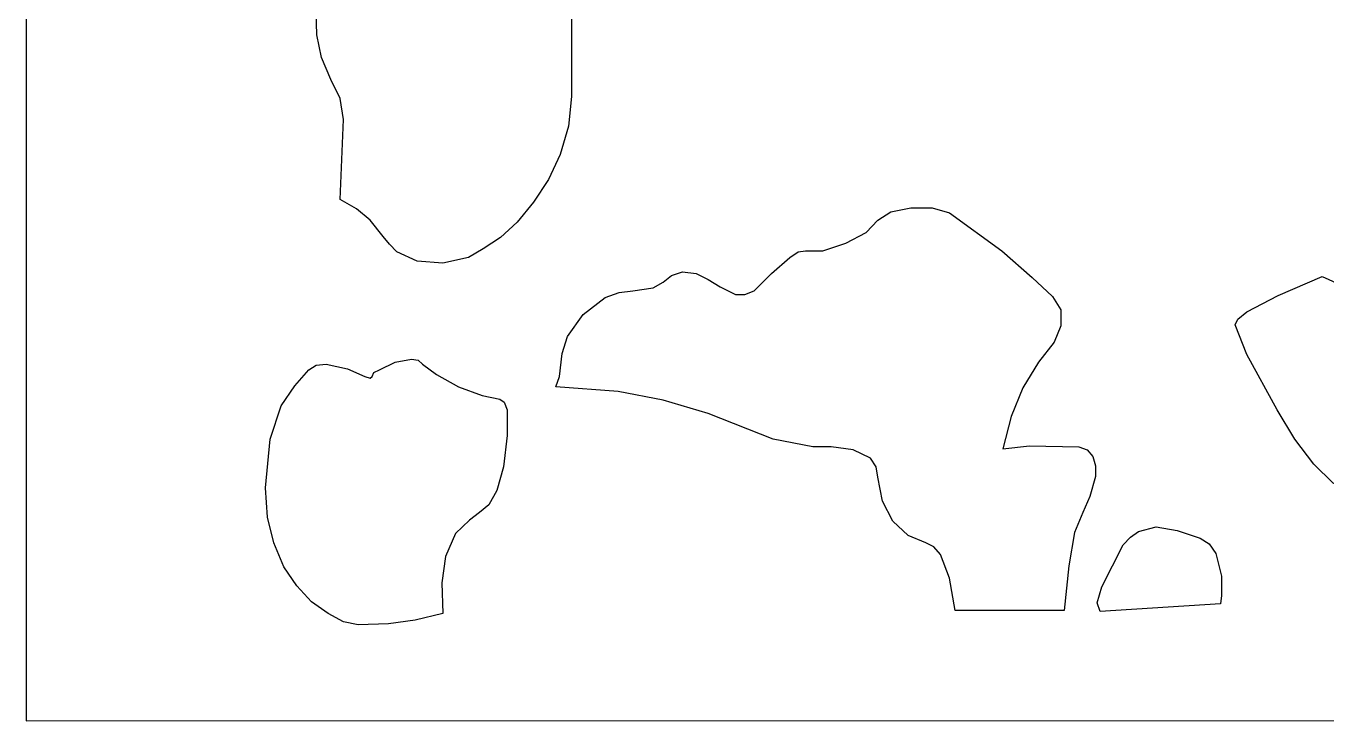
# Model space of a CAD drawing. Header units: centimetres. Extents: x -1.43 to 1.43, y -4.33 to 4.33.
# Drawn here: x -1.428 to 0.061, y -4.331 to -3.536 of the extents above; entities that cross this region are included whole.
import ezdxf

# ---------------------------------------------------------------- set-up
doc = ezdxf.new("R2010")
doc.units = ezdxf.units.CM
doc.header["$MEASUREMENT"] = 0
doc.layers.add('Layer 1', color=7, linetype='Continuous')

msp = doc.modelspace()

# ---------------------------------------------------------------- linework, layer by layer
at = {"layer": 'Layer 1', "color": 142}
for points, knots in [([(1.42781, -4.33099), (1.42781, -4.33099), (-1.42782, -4.33143), (-1.42782, -4.33143), (-1.42782, -4.33143), (-1.42782, -4.33143), (-1.42782, 4.33143), (-1.42782, 4.33143), (-1.42782, 4.33143), (-1.42782, 4.33143), (1.42781, 4.33143), (1.42781, 4.33143), (1.42781, 4.33143), (1.42781, 4.33143), (1.42781, -4.33099), (1.42781, -4.33099)], [0, 0, 0, 0, 0.2, 0.2, 0.2, 0.2, 0.4, 0.4, 0.4, 0.4, 0.6, 0.6, 0.6, 0.6, 1, 1, 1, 1]), ([(-1.06848, -3.73471), (-1.06848, -3.73471), (-1.0496, -3.74562), (-1.0496, -3.74562), (-1.0496, -3.74562), (-1.0496, -3.74562), (-1.0339, -3.75867), (-1.0339, -3.75867), (-1.0339, -3.75867), (-1.0339, -3.75867), (-1.01914, -3.77722), (-1.01914, -3.77722), (-1.01914, -3.77722), (-1.01914, -3.77722), (-1.01169, -3.78592), (-1.01169, -3.78592), (-1.01169, -3.78592), (-1.01169, -3.78592), (-1.00344, -3.79462), (-1.00344, -3.79462), (-1.00344, -3.79462), (-1.00344, -3.79462), (-0.98028, -3.80554), (-0.98028, -3.80554), (-0.98028, -3.80554), (-0.98028, -3.80554), (-0.95077, -3.80767), (-0.95077, -3.80767), (-0.95077, -3.80767), (-0.95077, -3.80767), (-0.92142, -3.8011), (-0.92142, -3.8011), (-0.92142, -3.8011), (-0.92142, -3.8011), (-0.9046, -3.79133), (-0.9046, -3.79133), (-0.9046, -3.79133), (-0.9046, -3.79133), (-0.88461, -3.77829), (-0.88461, -3.77829), (-0.88461, -3.77829), (-0.88461, -3.77829), (-0.86573, -3.76089), (-0.86573, -3.76089), (-0.86573, -3.76089), (-0.86573, -3.76089), (-0.84685, -3.73799), (-0.84685, -3.73799), (-0.84685, -3.73799), (-0.84685, -3.73799), (-0.83004, -3.71181), (-0.83004, -3.71181), (-0.83004, -3.71181), (-0.83004, -3.71181), (-0.81639, -3.68349), (-0.81639, -3.68349), (-0.81639, -3.68349), (-0.81639, -3.68349), (-0.80688, -3.65083), (-0.80688, -3.65083), (-0.80688, -3.65083), (-0.80688, -3.65083), (-0.8037, -3.6171), (-0.8037, -3.6171), (-0.8037, -3.6171), (-0.8037, -3.6171), (-0.8037, -3.4679), (-0.8037, -3.4679), (-0.8037, -3.4679), (-0.8037, -3.4679), (-0.80799, -3.43417), (-0.80799, -3.43417), (-0.80799, -3.43417), (-0.80799, -3.43417), (-0.81957, -3.40044), (-0.81957, -3.40044), (-0.81957, -3.40044), (-0.81957, -3.40044), (-0.83004, -3.38739), (-0.83004, -3.38739), (-0.83004, -3.38739), (-0.83004, -3.38739), (-0.84051, -3.37754), (-0.84051, -3.37754), (-0.84051, -3.37754), (-0.84051, -3.37754), (-0.85304, -3.37541), (-0.85304, -3.37541), (-0.85304, -3.37541), (-0.85304, -3.37541), (-0.8678, -3.38083), (-0.8678, -3.38083), (-0.8678, -3.38083), (-0.8678, -3.38083), (-0.90254, -3.40151), (-0.90254, -3.40151), (-0.90254, -3.40151), (-0.90254, -3.40151), (-0.93823, -3.41455), (-0.93823, -3.41455), (-0.93823, -3.41455), (-0.93823, -3.41455), (-0.97187, -3.41677), (-0.97187, -3.41677), (-0.97187, -3.41677), (-0.97187, -3.41677), (-0.98551, -3.41349), (-0.98551, -3.41349), (-0.98551, -3.41349), (-0.98551, -3.41349), (-0.99598, -3.40586), (-0.99598, -3.40586), (-0.99598, -3.40586), (-0.99598, -3.40586), (-1.00867, -3.39716), (-1.00867, -3.39716), (-1.00867, -3.39716), (-1.00867, -3.39716), (-1.02327, -3.39059), (-1.02327, -3.39059), (-1.02327, -3.39059), (-1.02327, -3.39059), (-1.0569, -3.38739), (-1.0569, -3.38739), (-1.0569, -3.38739), (-1.0569, -3.38739), (-1.07277, -3.38952), (-1.07277, -3.38952), (-1.07277, -3.38952), (-1.07277, -3.38952), (-1.0853, -3.39494), (-1.0853, -3.39494), (-1.0853, -3.39494), (-1.0853, -3.39494), (-1.09577, -3.40257), (-1.09577, -3.40257), (-1.09577, -3.40257), (-1.09577, -3.40257), (-1.09894, -3.41349), (-1.09894, -3.41349), (-1.09894, -3.41349), (-1.09894, -3.41349), (-1.09482, -3.54636), (-1.09482, -3.54636), (-1.09482, -3.54636), (-1.09482, -3.54636), (-1.08958, -3.57246), (-1.08958, -3.57246), (-1.08958, -3.57246), (-1.08958, -3.57246), (-1.07895, -3.59749), (-1.07895, -3.59749), (-1.07895, -3.59749), (-1.07895, -3.59749), (-1.06848, -3.61932), (-1.06848, -3.61932), (-1.06848, -3.61932), (-1.06848, -3.61932), (-1.06436, -3.64329), (-1.06436, -3.64329), (-1.06436, -3.64329), (-1.06436, -3.64329), (-1.06848, -3.73471), (-1.06848, -3.73471)], [0, 0, 0, 0, 0.0238095, 0.0238095, 0.0238095, 0.0238095, 0.047619, 0.047619, 0.047619, 0.047619, 0.0714286, 0.0714286, 0.0714286, 0.0714286, 0.0952381, 0.0952381, 0.0952381, 0.0952381, 0.1190476, 0.1190476, 0.1190476, 0.1190476, 0.1428571, 0.1428571, 0.1428571, 0.1428571, 0.1666667, 0.1666667, 0.1666667, 0.1666667, 0.1904762, 0.1904762, 0.1904762, 0.1904762, 0.2142857, 0.2142857, 0.2142857, 0.2142857, 0.2380952, 0.2380952, 0.2380952, 0.2380952, 0.2619048, 0.2619048, 0.2619048, 0.2619048, 0.2857143, 0.2857143, 0.2857143, 0.2857143, 0.3095238, 0.3095238, 0.3095238, 0.3095238, 0.3333333, 0.3333333, 0.3333333, 0.3333333, 0.3571429, 0.3571429, 0.3571429, 0.3571429, 0.3809524, 0.3809524, 0.3809524, 0.3809524, 0.4047619, 0.4047619, 0.4047619, 0.4047619, 0.4285714, 0.4285714, 0.4285714, 0.4285714, 0.452381, 0.452381, 0.452381, 0.452381, 0.4761905, 0.4761905, 0.4761905, 0.4761905, 0.5, 0.5, 0.5, 0.5, 0.5238095, 0.5238095, 0.5238095, 0.5238095, 0.547619, 0.547619, 0.547619, 0.547619, 0.5714286, 0.5714286, 0.5714286, 0.5714286, 0.5952381, 0.5952381, 0.5952381, 0.5952381, 0.6190476, 0.6190476, 0.6190476, 0.6190476, 0.6428571, 0.6428571, 0.6428571, 0.6428571, 0.6666667, 0.6666667, 0.6666667, 0.6666667, 0.6904762, 0.6904762, 0.6904762, 0.6904762, 0.7142857, 0.7142857, 0.7142857, 0.7142857, 0.7380952, 0.7380952, 0.7380952, 0.7380952, 0.7619048, 0.7619048, 0.7619048, 0.7619048, 0.7857143, 0.7857143, 0.7857143, 0.7857143, 0.8095238, 0.8095238, 0.8095238, 0.8095238, 0.8333333, 0.8333333, 0.8333333, 0.8333333, 0.8571429, 0.8571429, 0.8571429, 0.8571429, 0.8809524, 0.8809524, 0.8809524, 0.8809524, 0.9047619, 0.9047619, 0.9047619, 0.9047619, 0.9285714, 0.9285714, 0.9285714, 0.9285714, 0.952381, 0.952381, 0.952381, 0.952381, 1, 1, 1, 1]), ([(-0.82163, -3.94924), (-0.82163, -3.94924), (-0.75008, -3.95465), (-0.75008, -3.95465), (-0.75008, -3.95465), (-0.75008, -3.95465), (-0.69868, -3.9645), (-0.69868, -3.9645), (-0.69868, -3.9645), (-0.69868, -3.9645), (-0.64712, -3.97968), (-0.64712, -3.97968), (-0.64712, -3.97968), (-0.64712, -3.97968), (-0.57256, -4.00915), (-0.57256, -4.00915), (-0.57256, -4.00915), (-0.57256, -4.00915), (-0.5275, -4.01785), (-0.5275, -4.01785), (-0.5275, -4.01785), (-0.5275, -4.01785), (-0.5064, -4.01785), (-0.5064, -4.01785), (-0.5064, -4.01785), (-0.5064, -4.01785), (-0.48118, -4.02113), (-0.48118, -4.02113), (-0.48118, -4.02113), (-0.48118, -4.02113), (-0.46119, -4.03089), (-0.46119, -4.03089), (-0.46119, -4.03089), (-0.46119, -4.03089), (-0.455, -4.04066), (-0.455, -4.04066), (-0.455, -4.04066), (-0.455, -4.04066), (-0.45278, -4.05264), (-0.45278, -4.05264), (-0.45278, -4.05264), (-0.45278, -4.05264), (-0.44754, -4.07989), (-0.44754, -4.07989), (-0.44754, -4.07989), (-0.44754, -4.07989), (-0.43596, -4.10279), (-0.43596, -4.10279), (-0.43596, -4.10279), (-0.43596, -4.10279), (-0.41819, -4.11912), (-0.41819, -4.11912), (-0.41819, -4.11912), (-0.41819, -4.11912), (-0.39821, -4.12782), (-0.39821, -4.12782), (-0.39821, -4.12782), (-0.39821, -4.12782), (-0.38869, -4.13217), (-0.38869, -4.13217), (-0.38869, -4.13217), (-0.38869, -4.13217), (-0.38139, -4.14087), (-0.38139, -4.14087), (-0.38139, -4.14087), (-0.38139, -4.14087), (-0.37092, -4.16812), (-0.37092, -4.16812), (-0.37092, -4.16812), (-0.37092, -4.16812), (-0.36457, -4.20513), (-0.36457, -4.20513), (-0.36457, -4.20513), (-0.36457, -4.20513), (-0.23956, -4.20513), (-0.23956, -4.20513), (-0.23956, -4.20513), (-0.23956, -4.20513), (-0.23432, -4.15391), (-0.23432, -4.15391), (-0.23432, -4.15391), (-0.23432, -4.15391), (-0.22798, -4.11584), (-0.22798, -4.11584), (-0.22798, -4.11584), (-0.22798, -4.11584), (-0.21846, -4.09294), (-0.21846, -4.09294), (-0.21846, -4.09294), (-0.21846, -4.09294), (-0.21021, -4.07448), (-0.21021, -4.07448), (-0.21021, -4.07448), (-0.21021, -4.07448), (-0.20386, -4.05158), (-0.20386, -4.05158), (-0.20386, -4.05158), (-0.20386, -4.05158), (-0.20386, -4.03959), (-0.20386, -4.03959), (-0.20386, -4.03959), (-0.20386, -4.03959), (-0.20704, -4.02868), (-0.20704, -4.02868), (-0.20704, -4.02868), (-0.20704, -4.02868), (-0.21322, -4.02113), (-0.21322, -4.02113), (-0.21322, -4.02113), (-0.21322, -4.02113), (-0.22274, -4.01785), (-0.22274, -4.01785), (-0.22274, -4.01785), (-0.22274, -4.01785), (-0.27954, -4.01678), (-0.27954, -4.01678), (-0.27954, -4.01678), (-0.27954, -4.01678), (-0.31, -4.01998), (-0.31, -4.01998), (-0.31, -4.01998), (-0.31, -4.01998), (-0.30048, -3.98297), (-0.30048, -3.98297), (-0.30048, -3.98297), (-0.30048, -3.98297), (-0.28684, -3.9503), (-0.28684, -3.9503), (-0.28684, -3.9503), (-0.28684, -3.9503), (-0.26891, -3.92092), (-0.26891, -3.92092), (-0.26891, -3.92092), (-0.26891, -3.92092), (-0.25114, -3.89802), (-0.25114, -3.89802), (-0.25114, -3.89802), (-0.25114, -3.89802), (-0.24368, -3.87956), (-0.24368, -3.87956), (-0.24368, -3.87956), (-0.24368, -3.87956), (-0.24368, -3.86101), (-0.24368, -3.86101), (-0.24368, -3.86101), (-0.24368, -3.86101), (-0.2532, -3.84574), (-0.2532, -3.84574), (-0.2532, -3.84574), (-0.2532, -3.84574), (-0.27637, -3.824), (-0.27637, -3.824), (-0.27637, -3.824), (-0.27637, -3.824), (-0.31095, -3.79355), (-0.31095, -3.79355), (-0.31095, -3.79355), (-0.31095, -3.79355), (-0.37092, -3.74997), (-0.37092, -3.74997), (-0.37092, -3.74997), (-0.37092, -3.74997), (-0.39091, -3.74456), (-0.39091, -3.74456), (-0.39091, -3.74456), (-0.39091, -3.74456), (-0.41502, -3.74456), (-0.41502, -3.74456), (-0.41502, -3.74456), (-0.41502, -3.74456), (-0.43818, -3.74891), (-0.43818, -3.74891), (-0.43818, -3.74891), (-0.43818, -3.74891), (-0.45278, -3.75867), (-0.45278, -3.75867), (-0.45278, -3.75867), (-0.45278, -3.75867), (-0.46642, -3.77278), (-0.46642, -3.77278), (-0.46642, -3.77278), (-0.46642, -3.77278), (-0.48958, -3.78477), (-0.48958, -3.78477), (-0.48958, -3.78477), (-0.48958, -3.78477), (-0.51592, -3.79355), (-0.51592, -3.79355), (-0.51592, -3.79355), (-0.51592, -3.79355), (-0.53575, -3.79355), (-0.53575, -3.79355), (-0.53575, -3.79355), (-0.53575, -3.79355), (-0.54416, -3.79462), (-0.54416, -3.79462), (-0.54416, -3.79462), (-0.54416, -3.79462), (-0.55368, -3.8011), (-0.55368, -3.8011), (-0.55368, -3.8011), (-0.55368, -3.8011), (-0.57478, -3.81965), (-0.57478, -3.81965), (-0.57478, -3.81965), (-0.57478, -3.81965), (-0.59461, -3.83926), (-0.59461, -3.83926), (-0.59461, -3.83926), (-0.59461, -3.83926), (-0.60524, -3.84361), (-0.60524, -3.84361), (-0.60524, -3.84361), (-0.60524, -3.84361), (-0.61571, -3.84361), (-0.61571, -3.84361), (-0.61571, -3.84361), (-0.61571, -3.84361), (-0.63348, -3.83492), (-0.63348, -3.83492), (-0.63348, -3.83492), (-0.63348, -3.83492), (-0.64712, -3.82622), (-0.64712, -3.82622), (-0.64712, -3.82622), (-0.64712, -3.82622), (-0.66092, -3.81965), (-0.66092, -3.81965), (-0.66092, -3.81965), (-0.66092, -3.81965), (-0.67663, -3.81743), (-0.67663, -3.81743), (-0.67663, -3.81743), (-0.67663, -3.81743), (-0.68916, -3.82187), (-0.68916, -3.82187), (-0.68916, -3.82187), (-0.68916, -3.82187), (-0.69868, -3.82941), (-0.69868, -3.82941), (-0.69868, -3.82941), (-0.69868, -3.82941), (-0.71026, -3.83598), (-0.71026, -3.83598), (-0.71026, -3.83598), (-0.71026, -3.83598), (-0.73342, -3.83926), (-0.73342, -3.83926), (-0.73342, -3.83926), (-0.73342, -3.83926), (-0.74913, -3.84139), (-0.74913, -3.84139), (-0.74913, -3.84139), (-0.74913, -3.84139), (-0.76484, -3.8469), (-0.76484, -3.8469), (-0.76484, -3.8469), (-0.76484, -3.8469), (-0.79006, -3.86651), (-0.79006, -3.86651), (-0.79006, -3.86651), (-0.79006, -3.86651), (-0.80799, -3.89154), (-0.80799, -3.89154), (-0.80799, -3.89154), (-0.80799, -3.89154), (-0.81417, -3.91116), (-0.81417, -3.91116), (-0.81417, -3.91116), (-0.81417, -3.91116), (-0.81735, -3.93725), (-0.81735, -3.93725), (-0.81735, -3.93725), (-0.81735, -3.93725), (-0.82163, -3.94924), (-0.82163, -3.94924)], [0, 0, 0, 0, 0.0142857, 0.0142857, 0.0142857, 0.0142857, 0.0285714, 0.0285714, 0.0285714, 0.0285714, 0.0428571, 0.0428571, 0.0428571, 0.0428571, 0.0571429, 0.0571429, 0.0571429, 0.0571429, 0.0714286, 0.0714286, 0.0714286, 0.0714286, 0.0857143, 0.0857143, 0.0857143, 0.0857143, 0.1, 0.1, 0.1, 0.1, 0.1142857, 0.1142857, 0.1142857, 0.1142857, 0.1285714, 0.1285714, 0.1285714, 0.1285714, 0.1428571, 0.1428571, 0.1428571, 0.1428571, 0.1571429, 0.1571429, 0.1571429, 0.1571429, 0.1714286, 0.1714286, 0.1714286, 0.1714286, 0.1857143, 0.1857143, 0.1857143, 0.1857143, 0.2, 0.2, 0.2, 0.2, 0.2142857, 0.2142857, 0.2142857, 0.2142857, 0.2285714, 0.2285714, 0.2285714, 0.2285714, 0.2428571, 0.2428571, 0.2428571, 0.2428571, 0.2571429, 0.2571429, 0.2571429, 0.2571429, 0.2714286, 0.2714286, 0.2714286, 0.2714286, 0.2857143, 0.2857143, 0.2857143, 0.2857143, 0.3, 0.3, 0.3, 0.3, 0.3142857, 0.3142857, 0.3142857, 0.3142857, 0.3285714, 0.3285714, 0.3285714, 0.3285714, 0.3428571, 0.3428571, 0.3428571, 0.3428571, 0.3571429, 0.3571429, 0.3571429, 0.3571429, 0.3714286, 0.3714286, 0.3714286, 0.3714286, 0.3857143, 0.3857143, 0.3857143, 0.3857143, 0.4, 0.4, 0.4, 0.4, 0.4142857, 0.4142857, 0.4142857, 0.4142857, 0.4285714, 0.4285714, 0.4285714, 0.4285714, 0.4428571, 0.4428571, 0.4428571, 0.4428571, 0.4571429, 0.4571429, 0.4571429, 0.4571429, 0.4714286, 0.4714286, 0.4714286, 0.4714286, 0.4857143, 0.4857143, 0.4857143, 0.4857143, 0.5, 0.5, 0.5, 0.5, 0.5142857, 0.5142857, 0.5142857, 0.5142857, 0.5285714, 0.5285714, 0.5285714, 0.5285714, 0.5428571, 0.5428571, 0.5428571, 0.5428571, 0.5571429, 0.5571429, 0.5571429, 0.5571429, 0.5714286, 0.5714286, 0.5714286, 0.5714286, 0.5857143, 0.5857143, 0.5857143, 0.5857143, 0.6, 0.6, 0.6, 0.6, 0.6142857, 0.6142857, 0.6142857, 0.6142857, 0.6285714, 0.6285714, 0.6285714, 0.6285714, 0.6428571, 0.6428571, 0.6428571, 0.6428571, 0.6571429, 0.6571429, 0.6571429, 0.6571429, 0.6714286, 0.6714286, 0.6714286, 0.6714286, 0.6857143, 0.6857143, 0.6857143, 0.6857143, 0.7, 0.7, 0.7, 0.7, 0.7142857, 0.7142857, 0.7142857, 0.7142857, 0.7285714, 0.7285714, 0.7285714, 0.7285714, 0.7428571, 0.7428571, 0.7428571, 0.7428571, 0.7571429, 0.7571429, 0.7571429, 0.7571429, 0.7714286, 0.7714286, 0.7714286, 0.7714286, 0.7857143, 0.7857143, 0.7857143, 0.7857143, 0.8, 0.8, 0.8, 0.8, 0.8142857, 0.8142857, 0.8142857, 0.8142857, 0.8285714, 0.8285714, 0.8285714, 0.8285714, 0.8428571, 0.8428571, 0.8428571, 0.8428571, 0.8571429, 0.8571429, 0.8571429, 0.8571429, 0.8714286, 0.8714286, 0.8714286, 0.8714286, 0.8857143, 0.8857143, 0.8857143, 0.8857143, 0.9, 0.9, 0.9, 0.9, 0.9142857, 0.9142857, 0.9142857, 0.9142857, 0.9285714, 0.9285714, 0.9285714, 0.9285714, 0.9428571, 0.9428571, 0.9428571, 0.9428571, 0.9571429, 0.9571429, 0.9571429, 0.9571429, 0.9714286, 0.9714286, 0.9714286, 0.9714286, 1, 1, 1, 1]), ([(-0.04411, -3.87841), (-0.04411, -3.87841), (-0.03046, -3.91222), (-0.03046, -3.91222), (-0.03046, -3.91222), (-0.03046, -3.91222), (0.00412, -3.97533), (0.00412, -3.97533), (0.00412, -3.97533), (0.00412, -3.97533), (0.02411, -4.00915), (0.02411, -4.00915), (0.02411, -4.00915), (0.02411, -4.00915), (0.04616, -4.03746), (0.04616, -4.03746), (0.04616, -4.03746), (0.04616, -4.03746), (0.06821, -4.05921), (0.06821, -4.05921), (0.06821, -4.05921), (0.06821, -4.05921), (0.0882, -4.06897), (0.0882, -4.06897), (0.0882, -4.06897), (0.0882, -4.06897), (0.14071, -4.07554), (0.14071, -4.07554), (0.14071, -4.07554), (0.14071, -4.07554), (0.17546, -4.07776), (0.17546, -4.07776), (0.17546, -4.07776), (0.17546, -4.07776), (0.21226, -4.07448), (0.21226, -4.07448), (0.21226, -4.07448), (0.21226, -4.07448), (0.24907, -4.06684), (0.24907, -4.06684), (0.24907, -4.06684), (0.24907, -4.06684), (0.28254, -4.05379), (0.28254, -4.05379), (0.28254, -4.05379), (0.28254, -4.05379), (0.31411, -4.03196), (0.31411, -4.03196), (0.31411, -4.03196), (0.31411, -4.03196), (0.32681, -4.01678), (0.32681, -4.01678), (0.32681, -4.01678), (0.32681, -4.01678), (0.33728, -3.99823), (0.33728, -3.99823), (0.33728, -3.99823), (0.33728, -3.99823), (0.35298, -3.96122), (0.35298, -3.96122), (0.35298, -3.96122), (0.35298, -3.96122), (0.36139, -3.92421), (0.36139, -3.92421), (0.36139, -3.92421), (0.36139, -3.92421), (0.36345, -3.89039), (0.36345, -3.89039), (0.36345, -3.89039), (0.36345, -3.89039), (0.35822, -3.85995), (0.35822, -3.85995), (0.35822, -3.85995), (0.35822, -3.85995), (0.34775, -3.8382), (0.34775, -3.8382), (0.34775, -3.8382), (0.34775, -3.8382), (0.34045, -3.82941), (0.34045, -3.82941), (0.34045, -3.82941), (0.34045, -3.82941), (0.33093, -3.824), (0.33093, -3.824), (0.33093, -3.824), (0.33093, -3.824), (0.31094, -3.81965), (0.31094, -3.81965), (0.31094, -3.81965), (0.31094, -3.81965), (0.28572, -3.82835), (0.28572, -3.82835), (0.28572, -3.82835), (0.28572, -3.82835), (0.22384, -3.86429), (0.22384, -3.86429), (0.22384, -3.86429), (0.22384, -3.86429), (0.21115, -3.86758), (0.21115, -3.86758), (0.21115, -3.86758), (0.21115, -3.86758), (0.1964, -3.86101), (0.1964, -3.86101), (0.1964, -3.86101), (0.1964, -3.86101), (0.16594, -3.84468), (0.16594, -3.84468), (0.16594, -3.84468), (0.16594, -3.84468), (0.15547, -3.84255), (0.15547, -3.84255), (0.15547, -3.84255), (0.15547, -3.84255), (0.15134, -3.84468), (0.15134, -3.84468), (0.15134, -3.84468), (0.15134, -3.84468), (0.14817, -3.85018), (0.14817, -3.85018), (0.14817, -3.85018), (0.14817, -3.85018), (0.14182, -3.85338), (0.14182, -3.85338), (0.14182, -3.85338), (0.14182, -3.85338), (0.13024, -3.85231), (0.13024, -3.85231), (0.13024, -3.85231), (0.13024, -3.85231), (0.09883, -3.84255), (0.09883, -3.84255), (0.09883, -3.84255), (0.09883, -3.84255), (0.05568, -3.82293), (0.05568, -3.82293), (0.05568, -3.82293), (0.05568, -3.82293), (0.00523, -3.84468), (0.00523, -3.84468), (0.00523, -3.84468), (0.00523, -3.84468), (-0.03046, -3.86323), (-0.03046, -3.86323), (-0.03046, -3.86323), (-0.03046, -3.86323), (-0.04094, -3.87193), (-0.04094, -3.87193), (-0.04094, -3.87193), (-0.04094, -3.87193), (-0.04411, -3.87841), (-0.04411, -3.87841)], [0, 0, 0, 0, 0.025641, 0.025641, 0.025641, 0.025641, 0.0512821, 0.0512821, 0.0512821, 0.0512821, 0.0769231, 0.0769231, 0.0769231, 0.0769231, 0.1025641, 0.1025641, 0.1025641, 0.1025641, 0.1282051, 0.1282051, 0.1282051, 0.1282051, 0.1538462, 0.1538462, 0.1538462, 0.1538462, 0.1794872, 0.1794872, 0.1794872, 0.1794872, 0.2051282, 0.2051282, 0.2051282, 0.2051282, 0.2307692, 0.2307692, 0.2307692, 0.2307692, 0.2564103, 0.2564103, 0.2564103, 0.2564103, 0.2820513, 0.2820513, 0.2820513, 0.2820513, 0.3076923, 0.3076923, 0.3076923, 0.3076923, 0.3333333, 0.3333333, 0.3333333, 0.3333333, 0.3589744, 0.3589744, 0.3589744, 0.3589744, 0.3846154, 0.3846154, 0.3846154, 0.3846154, 0.4102564, 0.4102564, 0.4102564, 0.4102564, 0.4358974, 0.4358974, 0.4358974, 0.4358974, 0.4615385, 0.4615385, 0.4615385, 0.4615385, 0.4871795, 0.4871795, 0.4871795, 0.4871795, 0.5128205, 0.5128205, 0.5128205, 0.5128205, 0.5384615, 0.5384615, 0.5384615, 0.5384615, 0.5641026, 0.5641026, 0.5641026, 0.5641026, 0.5897436, 0.5897436, 0.5897436, 0.5897436, 0.6153846, 0.6153846, 0.6153846, 0.6153846, 0.6410256, 0.6410256, 0.6410256, 0.6410256, 0.6666667, 0.6666667, 0.6666667, 0.6666667, 0.6923077, 0.6923077, 0.6923077, 0.6923077, 0.7179487, 0.7179487, 0.7179487, 0.7179487, 0.7435897, 0.7435897, 0.7435897, 0.7435897, 0.7692308, 0.7692308, 0.7692308, 0.7692308, 0.7948718, 0.7948718, 0.7948718, 0.7948718, 0.8205128, 0.8205128, 0.8205128, 0.8205128, 0.8461538, 0.8461538, 0.8461538, 0.8461538, 0.8717949, 0.8717949, 0.8717949, 0.8717949, 0.8974359, 0.8974359, 0.8974359, 0.8974359, 0.9230769, 0.9230769, 0.9230769, 0.9230769, 0.9487179, 0.9487179, 0.9487179, 0.9487179, 1, 1, 1, 1]), ([(-0.95077, -4.20841), (-0.95077, -4.20841), (-0.95188, -4.17353), (-0.95188, -4.17353), (-0.95188, -4.17353), (-0.95188, -4.17353), (-0.94775, -4.14309), (-0.94775, -4.14309), (-0.94775, -4.14309), (-0.94775, -4.14309), (-0.93617, -4.1169), (-0.93617, -4.1169), (-0.93617, -4.1169), (-0.93617, -4.1169), (-0.92031, -4.10164), (-0.92031, -4.10164), (-0.92031, -4.10164), (-0.92031, -4.10164), (-0.90873, -4.09294), (-0.90873, -4.09294), (-0.90873, -4.09294), (-0.90873, -4.09294), (-0.89826, -4.08424), (-0.89826, -4.08424), (-0.89826, -4.08424), (-0.89826, -4.08424), (-0.8889, -4.06791), (-0.8889, -4.06791), (-0.8889, -4.06791), (-0.8889, -4.06791), (-0.88144, -4.04066), (-0.88144, -4.04066), (-0.88144, -4.04066), (-0.88144, -4.04066), (-0.87731, -4.0048), (-0.87731, -4.0048), (-0.87731, -4.0048), (-0.87731, -4.0048), (-0.87731, -3.97533), (-0.87731, -3.97533), (-0.87731, -3.97533), (-0.87731, -3.97533), (-0.88049, -3.96663), (-0.88049, -3.96663), (-0.88049, -3.96663), (-0.88049, -3.96663), (-0.88572, -3.96335), (-0.88572, -3.96335), (-0.88572, -3.96335), (-0.88572, -3.96335), (-0.90571, -3.959), (-0.90571, -3.959), (-0.90571, -3.959), (-0.90571, -3.959), (-0.933, -3.94924), (-0.933, -3.94924), (-0.933, -3.94924), (-0.933, -3.94924), (-0.95822, -3.93504), (-0.95822, -3.93504), (-0.95822, -3.93504), (-0.95822, -3.93504), (-0.97393, -3.92305), (-0.97393, -3.92305), (-0.97393, -3.92305), (-0.97393, -3.92305), (-0.97917, -3.9187), (-0.97917, -3.9187), (-0.97917, -3.9187), (-0.97917, -3.9187), (-0.98662, -3.91764), (-0.98662, -3.91764), (-0.98662, -3.91764), (-0.98662, -3.91764), (-1.0055, -3.92092), (-1.0055, -3.92092), (-1.0055, -3.92092), (-1.0055, -3.92092), (-1.02327, -3.92962), (-1.02327, -3.92962), (-1.02327, -3.92962), (-1.02327, -3.92962), (-1.02961, -3.93291), (-1.02961, -3.93291), (-1.02961, -3.93291), (-1.02961, -3.93291), (-1.03168, -3.93725), (-1.03168, -3.93725), (-1.03168, -3.93725), (-1.03168, -3.93725), (-1.0339, -3.93938), (-1.0339, -3.93938), (-1.0339, -3.93938), (-1.0339, -3.93938), (-1.04009, -3.93725), (-1.04009, -3.93725), (-1.04009, -3.93725), (-1.04009, -3.93725), (-1.06007, -3.92856), (-1.06007, -3.92856), (-1.06007, -3.92856), (-1.06007, -3.92856), (-1.08419, -3.92305), (-1.08419, -3.92305), (-1.08419, -3.92305), (-1.08419, -3.92305), (-1.09577, -3.92421), (-1.09577, -3.92421), (-1.09577, -3.92421), (-1.09577, -3.92421), (-1.10418, -3.92962), (-1.10418, -3.92962), (-1.10418, -3.92962), (-1.10418, -3.92962), (-1.12004, -3.94817), (-1.12004, -3.94817), (-1.12004, -3.94817), (-1.12004, -3.94817), (-1.13575, -3.97098), (-1.13575, -3.97098), (-1.13575, -3.97098), (-1.13575, -3.97098), (-1.14828, -4.00915), (-1.14828, -4.00915), (-1.14828, -4.00915), (-1.14828, -4.00915), (-1.15368, -4.06462), (-1.15368, -4.06462), (-1.15368, -4.06462), (-1.15368, -4.06462), (-1.15145, -4.09844), (-1.15145, -4.09844), (-1.15145, -4.09844), (-1.15145, -4.09844), (-1.14416, -4.12782), (-1.14416, -4.12782), (-1.14416, -4.12782), (-1.14416, -4.12782), (-1.13258, -4.15507), (-1.13258, -4.15507), (-1.13258, -4.15507), (-1.13258, -4.15507), (-1.11782, -4.17681), (-1.11782, -4.17681), (-1.11782, -4.17681), (-1.11782, -4.17681), (-1.10101, -4.19528), (-1.10101, -4.19528), (-1.10101, -4.19528), (-1.10101, -4.19528), (-1.08213, -4.20841), (-1.08213, -4.20841), (-1.08213, -4.20841), (-1.08213, -4.20841), (-1.06436, -4.21818), (-1.06436, -4.21818), (-1.06436, -4.21818), (-1.06436, -4.21818), (-1.04754, -4.22146), (-1.04754, -4.22146), (-1.04754, -4.22146), (-1.04754, -4.22146), (-1.0128, -4.22039), (-1.0128, -4.22039), (-1.0128, -4.22039), (-1.0128, -4.22039), (-0.98234, -4.21605), (-0.98234, -4.21605), (-0.98234, -4.21605), (-0.98234, -4.21605), (-0.95077, -4.20841), (-0.95077, -4.20841)], [0, 0, 0, 0, 0.0227273, 0.0227273, 0.0227273, 0.0227273, 0.0454545, 0.0454545, 0.0454545, 0.0454545, 0.0681818, 0.0681818, 0.0681818, 0.0681818, 0.0909091, 0.0909091, 0.0909091, 0.0909091, 0.1136364, 0.1136364, 0.1136364, 0.1136364, 0.1363636, 0.1363636, 0.1363636, 0.1363636, 0.1590909, 0.1590909, 0.1590909, 0.1590909, 0.1818182, 0.1818182, 0.1818182, 0.1818182, 0.2045455, 0.2045455, 0.2045455, 0.2045455, 0.2272727, 0.2272727, 0.2272727, 0.2272727, 0.25, 0.25, 0.25, 0.25, 0.2727273, 0.2727273, 0.2727273, 0.2727273, 0.2954545, 0.2954545, 0.2954545, 0.2954545, 0.3181818, 0.3181818, 0.3181818, 0.3181818, 0.3409091, 0.3409091, 0.3409091, 0.3409091, 0.3636364, 0.3636364, 0.3636364, 0.3636364, 0.3863636, 0.3863636, 0.3863636, 0.3863636, 0.4090909, 0.4090909, 0.4090909, 0.4090909, 0.4318182, 0.4318182, 0.4318182, 0.4318182, 0.4545455, 0.4545455, 0.4545455, 0.4545455, 0.4772727, 0.4772727, 0.4772727, 0.4772727, 0.5, 0.5, 0.5, 0.5, 0.5227273, 0.5227273, 0.5227273, 0.5227273, 0.5454545, 0.5454545, 0.5454545, 0.5454545, 0.5681818, 0.5681818, 0.5681818, 0.5681818, 0.5909091, 0.5909091, 0.5909091, 0.5909091, 0.6136364, 0.6136364, 0.6136364, 0.6136364, 0.6363636, 0.6363636, 0.6363636, 0.6363636, 0.6590909, 0.6590909, 0.6590909, 0.6590909, 0.6818182, 0.6818182, 0.6818182, 0.6818182, 0.7045455, 0.7045455, 0.7045455, 0.7045455, 0.7272727, 0.7272727, 0.7272727, 0.7272727, 0.75, 0.75, 0.75, 0.75, 0.7727273, 0.7727273, 0.7727273, 0.7727273, 0.7954545, 0.7954545, 0.7954545, 0.7954545, 0.8181818, 0.8181818, 0.8181818, 0.8181818, 0.8409091, 0.8409091, 0.8409091, 0.8409091, 0.8636364, 0.8636364, 0.8636364, 0.8636364, 0.8863636, 0.8863636, 0.8863636, 0.8863636, 0.9090909, 0.9090909, 0.9090909, 0.9090909, 0.9318182, 0.9318182, 0.9318182, 0.9318182, 0.9545455, 0.9545455, 0.9545455, 0.9545455, 1, 1, 1, 1]), ([(-0.19863, -4.20619), (-0.19863, -4.20619), (-0.06092, -4.1975), (-0.06092, -4.1975), (-0.06092, -4.1975), (-0.06092, -4.1975), (-0.05981, -4.18773), (-0.05981, -4.18773), (-0.05981, -4.18773), (-0.05981, -4.18773), (-0.05981, -4.1659), (-0.05981, -4.1659), (-0.05981, -4.1659), (-0.05981, -4.1659), (-0.06616, -4.1398), (-0.06616, -4.1398), (-0.06616, -4.1398), (-0.06616, -4.1398), (-0.07362, -4.12888), (-0.07362, -4.12888), (-0.07362, -4.12888), (-0.07362, -4.12888), (-0.08409, -4.12241), (-0.08409, -4.12241), (-0.08409, -4.12241), (-0.08409, -4.12241), (-0.11026, -4.11362), (-0.11026, -4.11362), (-0.11026, -4.11362), (-0.11026, -4.11362), (-0.13454, -4.10927), (-0.13454, -4.10927), (-0.13454, -4.10927), (-0.13454, -4.10927), (-0.15453, -4.11477), (-0.15453, -4.11477), (-0.15453, -4.11477), (-0.15453, -4.11477), (-0.16389, -4.12125), (-0.16389, -4.12125), (-0.16389, -4.12125), (-0.16389, -4.12125), (-0.17229, -4.12995), (-0.17229, -4.12995), (-0.17229, -4.12995), (-0.17229, -4.12995), (-0.19641, -4.17788), (-0.19641, -4.17788), (-0.19641, -4.17788), (-0.19641, -4.17788), (-0.2018, -4.19643), (-0.2018, -4.19643), (-0.2018, -4.19643), (-0.2018, -4.19643), (-0.19863, -4.20619), (-0.19863, -4.20619)], [0, 0, 0, 0, 0.0666667, 0.0666667, 0.0666667, 0.0666667, 0.1333333, 0.1333333, 0.1333333, 0.1333333, 0.2, 0.2, 0.2, 0.2, 0.2666667, 0.2666667, 0.2666667, 0.2666667, 0.3333333, 0.3333333, 0.3333333, 0.3333333, 0.4, 0.4, 0.4, 0.4, 0.4666667, 0.4666667, 0.4666667, 0.4666667, 0.5333333, 0.5333333, 0.5333333, 0.5333333, 0.6, 0.6, 0.6, 0.6, 0.6666667, 0.6666667, 0.6666667, 0.6666667, 0.7333333, 0.7333333, 0.7333333, 0.7333333, 0.8, 0.8, 0.8, 0.8, 0.8666667, 0.8666667, 0.8666667, 0.8666667, 1, 1, 1, 1])]:
    msp.add_open_spline(points, degree=3, knots=knots, dxfattribs=at)

doc.saveas('drawing.dxf')
